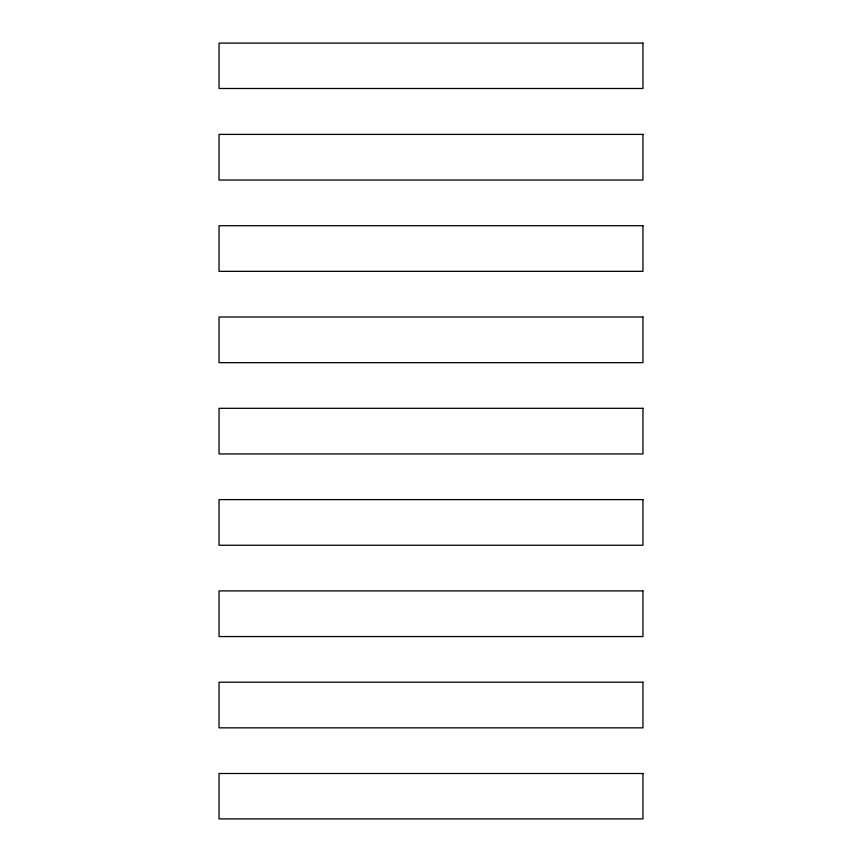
<?xml version="1.0" encoding="UTF-8"?>
<svg xmlns="http://www.w3.org/2000/svg" width="862" height="862" viewBox="0 0 862 862"><rect width="100%" height="100%" fill="white"/><g stroke="black" fill="none" stroke-linecap="round" stroke-linejoin="round"><path stroke-width="1.29" d="M642.955 43.1L219.045 43.1L219.045 88.484L642.955 88.484L642.955 43.1M642.955 134.397L219.045 134.397L219.045 180.05L642.955 180.05L642.955 134.397M642.955 225.704L219.045 225.704L219.045 271.347L642.955 271.347L642.955 225.704M642.955 317L219.045 317L219.045 362.654L642.955 362.654L642.955 317M642.955 408.308L219.045 408.308L219.045 453.951L642.955 453.951L642.955 408.308M642.955 499.604L219.045 499.604L219.045 545.258L642.955 545.258L642.955 499.604M642.955 590.901L219.045 590.901L219.045 636.555L642.955 636.555L642.955 590.901M642.955 682.208L219.045 682.208L219.045 727.851L642.955 727.851L642.955 682.208M642.955 773.505L219.045 773.505L219.045 818.9L642.955 818.9L642.955 773.505"/></g></svg>
